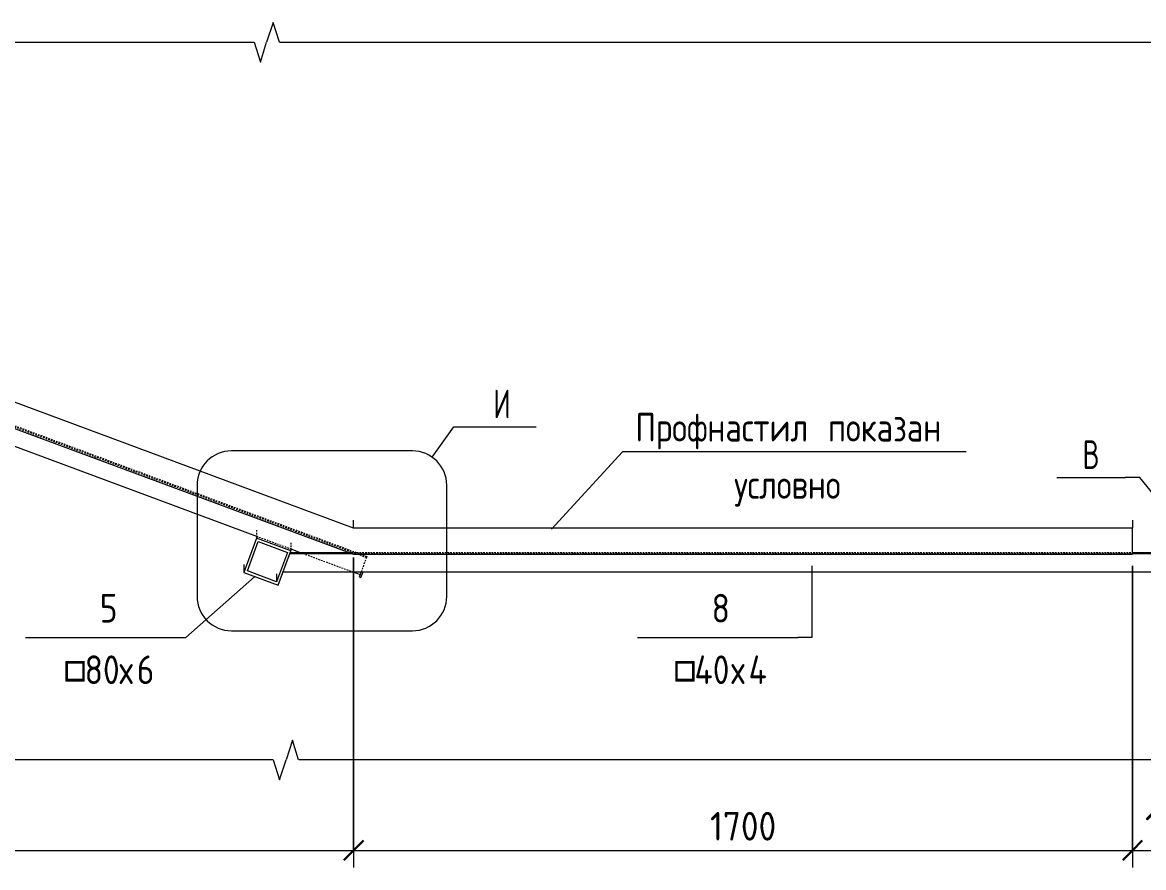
# Model space of a CAD drawing. Header units: millimetres. Extents: x 18265 to 85480, y -42500 to 14888.
# Drawn here: x 59963 to 62411, y -216 to 1629 of the extents above; entities that cross this region are included whole.
import ezdxf

# ---------------------------------------------------------------- set-up
doc = ezdxf.new("R2010")
doc.units = ezdxf.units.MM
doc.linetypes.add('01 Штриховая _4 мм_', pattern=[6, 3.5, -2.5])
for name, color, linetype, lineweight in [('AA_Dim', 7, 'Continuous', 9), ('AA_Dim-25', 7, 'Continuous', 9), ('AA_Oformlenie', 7, 'Continuous', 9), ('AA_Vinoska', 7, 'Continuous', 9), ('AF_Balki', 7, 'Continuous', 20), ('AF_Pokritie', 7, 'Continuous', 9), ('Gen_Fragment', 7, 'Continuous', 9)]:
    doc.layers.add(name, color=color, linetype=linetype, lineweight=lineweight)
doc.styles.add('GOST Common', font='GOST_Common.ttf', dxfattribs={"width": 0.85, "height": 62.5})
doc.styles.add('ISOCPEUR_6', font='isocpeur.TTF', dxfattribs={"width": 0.85, "height": 62.5})
doc.styles.add('ISOCPEUR_7', font='isocpeur.TTF', dxfattribs={"width": 0.9, "height": 62.5})
doc.styles.add('ISOCPEUR_8', font='isocpeur.TTF', dxfattribs={"width": 0.7, "height": 62.5})
doc.styles.add('ISOCPEUR_9', font='isocpeur.TTF', dxfattribs={"width": 0.85, "height": 62.5})
doc.dimstyles.new('05_Округл_5мм__прозр__1', dxfattribs={"dimscale": 304.8, "dimtxt": 62.672186, "dimasz": 0.139436, "dimexe": 0.123031, "dimexo": 0.082021, "dimgap": 0.008202, "dimtad": 1, "dimdec": 0, "dimrnd": 5, "dimdsep": 46, "dimtxsty": 'ISOCPEUR_7', "dimblk1": 'OBLIQUE', "dimblk2": 'OBLIQUE', "dimsah": 1, "dimcen": 0.09, "dimdle": 0.123031, "dimazin": 0, "dimtfac": 1, "dimtdec": 4, "dimtix": 1, "dimtmove": 0, "dimatfit": 3, "dimfxl": 1, "dimtvp": 1, "dimtolj": 1, "dimtzin": 0, "dimlwd": 18, "dimlwe": 18, "dimarcsym": 2})

# ---------------------------------------------------------------- blocks, each defined once
blk = doc.blocks.new('354_Прокат Лист _НесКаркас_РабПлоск_ - 354_Прокат Лист _НесКаркас_РабПлоск_-V110-КР_РЗ_Км_4')
at = {"layer": 'AF_Balki'}
for p, q in [((4406.2, 429.4), (4402.1, 418.5)), ((4402.1, 418.5), (4405.9, 417.1)), ((4405.9, 417.1), (4410.4, 429.4))]:
    blk.add_line(p, q, dxfattribs=at)
blk = doc.blocks.new('253_Профиль гнутый сварной квадратный _НесКаркас_Балка_ - Балка_40х4-3812229-КР_РЗ_Км_4')
at = {"layer": 'AF_Balki'}
for p, q in [((2094.3, 1280.9), (2107.1, 1315.3)), ((2094.3, 1280.9), (2197.8, 1242.5)), ((2273.3, 1214.4), (3187.4, 875.1)), ((3263.3, 846.9), (4177.6, 507.5)), ((4253, 479.5), (4273.3, 472)), ((4388, 429.4), (4404, 423.4)), ((4406.2, 429.4), (4404, 423.4))]:
    blk.add_line(p, q, dxfattribs=at)
at = {"layer": 'AF_Balki', "linetype": '01 Штриховая _4 мм_'}
for p, q in [((2107.1, 1315.3), (2108.2, 1318.3)), ((2108.2, 1318.3), (2109.1, 1320.7)), ((2108.2, 1318.3), (4417.9, 460.9)), ((2109.1, 1320.7), (4418.8, 463.2)), ((2197.8, 1242.5), (2273.3, 1214.5)), ((3187.5, 875.1), (3263.3, 846.9)), ((4177.6, 507.5), (4253, 479.5)), ((4273.4, 471.9), (4388, 429.4)), ((4417.9, 460.9), (4406.2, 429.4)), ((4418.8, 463.2), (4417.9, 460.9))]:
    blk.add_line(p, q, dxfattribs=at)
blk = doc.blocks.new('011_ЛинияОбрыва _ЭлУзла_Линия_ - Тип 1-3824194-КР_РЗ_Км_4')
at = {"layer": 'AA_Oformlenie'}
for p, q in [((4214.2, 18.9), (1839, 18.9)), ((6648.7, 18.9), (4269.9, 18.9))]:
    blk.add_line(p, q, dxfattribs=at)
blk = doc.blocks.new('011_ЛинияОбрыва _ЭлУзла_Линия_ - Тип 1-3809724-КР_РЗ_Км_4')
at = {"layer": 'AA_Oformlenie'}
for p, q in [((1850, 1585.7), (4172.5, 1585.7)), ((4228.2, 1585.7), (6550, 1585.7))]:
    blk.add_line(p, q, dxfattribs=at)
blk = doc.blocks.new('DIMBLOCK56-КР_РЗ_Км_4')
at = {"layer": 'AA_Dim-25', "lineweight": 18}
for p, q in [((58356.1, 1307.8), (58356.1, -216.2)), ((58356.1, -178.7), (58356.1, 1307.8)), ((60686.1, 460.9), (60686.1, -216.2)), ((60686.1, -178.7), (60686.1, 460.9)), ((58318.6, -178.7), (60686.1, -178.7))]:
    blk.add_line(p, q, dxfattribs=at)
at = {"layer": 'AA_Dim-25', "lineweight": 30}
for p, q in [((58356.1, -178.7), (58377.4, -157.4)), ((60686.1, -178.7), (60707.4, -157.4)), ((58356.1, -178.7), (58334.9, -199.9)), ((60686.1, -178.7), (60664.9, -199.9))]:
    blk.add_line(p, q, dxfattribs=at)
at = {"layer": 'AA_Dim-25', "color": 0, "lineweight": 18, "insert": (59443.1, -94.7), "char_height": 62.5, "width": 187.307, "attachment_point": 1, "line_spacing_factor": 1.135194, "style": 'ISOCPEUR_7'}
blk.add_mtext('2330', dxfattribs=at)
blk = doc.blocks.new('_Oblique')
at = {"color": 0, "linetype": 'ByBlock', "lineweight": -2}
blk.add_line((-0.5, -0.5), (0.5, 0.5), dxfattribs=at)
blk = doc.blocks.new('DIMBLOCK57-КР_РЗ_Км_4')
at = {"layer": 'AA_Dim-25', "lineweight": 18}
for p, q in [((60686.1, 460.9), (60686.1, -216.2)), ((60686.1, -178.7), (60686.1, 460.9)), ((62386.2, 442.8), (62386.2, -216.2)), ((62386.2, -178.7), (62386.2, 442.8)), ((60686.1, -178.7), (62386.2, -178.7))]:
    blk.add_line(p, q, dxfattribs=at)
at = {"layer": 'AA_Dim-25', "lineweight": 30}
for p, q in [((60686.1, -178.7), (60707.4, -157.4)), ((62386.2, -178.7), (62407.5, -157.4)), ((60686.1, -178.7), (60664.9, -199.9)), ((62386.2, -178.7), (62365, -199.9))]:
    blk.add_line(p, q, dxfattribs=at)
at = {"layer": 'AA_Dim-25', "color": 0, "lineweight": 18, "insert": (61464, -94.7), "char_height": 62.5, "width": 173.117, "attachment_point": 1, "line_spacing_factor": 1.135194, "style": 'ISOCPEUR_7'}
blk.add_mtext('1700', dxfattribs=at)
blk = doc.blocks.new('DIMBLOCK58-КР_РЗ_Км_4')
at = {"layer": 'AA_Dim-25', "lineweight": 18}
for p, q in [((62386.2, 442.8), (62386.2, -216.2)), ((62386.2, -178.7), (62386.2, 442.8)), ((62386.2, -178.7), (62583.7, -178.7)), ((62546.2, -173.6), (62546.2, -216.2)), ((62546.2, -178.7), (62546.2, -173.6))]:
    blk.add_line(p, q, dxfattribs=at)
at = {"layer": 'AA_Dim-25', "lineweight": 30}
for p, q in [((62386.2, -178.7), (62407.5, -157.4)), ((62546.2, -178.7), (62567.5, -157.4)), ((62386.2, -178.7), (62365, -199.9)), ((62546.2, -178.7), (62525, -199.9))]:
    blk.add_line(p, q, dxfattribs=at)
at = {"layer": 'AA_Dim-25', "color": 0, "lineweight": 18, "insert": (62413.6, -94.7), "char_height": 62.5, "width": 126.29, "attachment_point": 1, "line_spacing_factor": 1.135194, "style": 'ISOCPEUR_7'}
blk.add_mtext('160', dxfattribs=at)
blk = doc.blocks.new('Вид узла - Номер узла 6мм-393529-КР_РЗ_Км_4')
at = {"layer": 'Gen_Fragment'}
blk.add_line((5925, 635.4), (6075, 635.4), dxfattribs=at)
blk = doc.blocks.new('043_М_Балки_Полка - Позиция_Наименование_дп14-3916595-КР_РЗ_Км_4')
at = {"layer": 'AA_Vinoska'}
blk.add_line((2263.3, 962.5), (2613.3, 962.5), dxfattribs=at)
blk = doc.blocks.new('010_Текст с выноской - Текст 2 строки-3938426-КР_РЗ_Км_4')
at = {"layer": 'AA_Vinoska'}
blk.add_line((4976.9, 691.9), (5726.9, 691.9), dxfattribs=at)

msp = doc.modelspace()

# ---------------------------------------------------------------- linework, layer by layer
at = {"layer": 'AA_Vinoska'}
for p, q in [((60510.3085, 1629.0372), (60496.2313, 1585.7121)), ((60524.3857, 1585.7121), (60510.3085, 1629.0372)), ((60468.7313, 1585.7121), (60482.4813, 1542.4109)), ((60482.4813, 1542.4109), (60496.2313, 1585.7121)), ((61117.7842, 522.448), (61273.1785, 691.8747)), ((61686.3821, 442.9645), (61686.3821, 286.4564)), ((60469.6841, 418.488), (60320.0483, 286.4564)), ((61686.3821, 286.4564), (61655.5922, 286.4564)), ((60552.3432, 62.2506), (60538.5932, 18.9493)), ((60566.0932, 18.9493), (60552.3432, 62.2506)), ((60510.4388, 18.9493), (60524.516, -24.3758)), ((60524.516, -24.3758), (60538.5932, 18.9493))]:
    msp.add_line(p, q, dxfattribs=at)
at = {"layer": 'AF_Balki', "linetype": '01 Штриховая _4 мм_'}
for p, q in [((60474.2384, 520.854), (60474.2384, 508.5992)), ((60549.2356, 492.9449), (60549.2356, 480.6903)), ((60546.8781, 469.2718), (60531.558, 429.3616)), ((60547.9064, 471.9506), (60546.8781, 469.2718)), ((60675.093, 471.9506), (62386.1817, 471.9506)), ((60682.3092, 469.2718), (62386.1817, 469.2718)), ((60531.611, 429.3616), (60532.1029, 429.3616))]:
    msp.add_line(p, q, dxfattribs=at)
at = {"layer": 'AF_Balki'}
for p, q in [((60474.2384, 503.3828), (60446.3919, 428.2169)), ((60454.1052, 431.7612), (60477.7747, 495.6522)), ((60474.2384, 508.5959), (60474.2384, 503.3828)), ((60549.2356, 475.4737), (60474.2384, 503.3828)), ((60477.7747, 495.6522), (60541.5223, 471.9294)), ((60541.5223, 471.9294), (60517.8528, 408.0384)), ((60521.3891, 400.3078), (60549.2356, 475.4737)), ((60546.938, 469.2718), (60682.2596, 469.2718)), ((60547.9304, 471.9506), (60675.0434, 471.9506)), ((60549.2356, 480.687), (60549.2356, 475.4737)), ((62386.2313, 471.9506), (62536.2313, 471.9506)), ((62386.2313, 469.2718), (62536.2313, 469.2718)), ((60446.3919, 445.6881), (60446.3919, 428.2169)), ((60446.3919, 428.2169), (60521.3891, 400.3078)), ((60517.8528, 408.0384), (60454.1052, 431.7612)), ((60517.8528, 425.5096), (60517.8528, 408.0384)), ((60532.1526, 429.3616), (62536.2313, 429.3616))]:
    msp.add_line(p, q, dxfattribs=at)
at = {"layer": 'AF_Pokritie', "lineweight": 20}
for p, q in [((60686.156, 524.8253), (58356.1053, 1389.7997)), ((58356.1053, 1332.7997), (60686.156, 467.8253)), ((60686.156, 524.8253), (60686.1744, 542.2966)), ((62386.2313, 542.2865), (62386.2313, 524.8152)), ((62386.2313, 524.8152), (60686.156, 524.8253)), ((62386.2313, 467.8152), (62386.2313, 524.8152)), ((60686.156, 467.8253), (62386.2313, 467.8152))]:
    msp.add_line(p, q, dxfattribs=at)
at = {"layer": 'Gen_Fragment'}
for p, q in [((60857.8197, 679.7258), (60904.9643, 746.2025)), ((60904.9643, 746.2025), (60933.6673, 746.2025)), ((60814.4335, 693.5487), (60419.4207, 693.5487)), ((60344.4207, 618.5487), (60344.4207, 375.8778)), ((60889.4335, 375.8778), (60889.4335, 618.5487)), ((62402.4744, 635.3756), (62370.0913, 635.3756)), ((62441.1313, 588.1162), (62402.4744, 635.3756)), ((60419.4207, 300.8778), (60814.4335, 300.8778))]:
    msp.add_line(p, q, dxfattribs=at)
for centre, start, end in [((60419.4207, 618.5487), 90, 180), ((60814.4335, 618.5487), 0, 90), ((60419.4207, 375.8778), 180, 270), ((60814.4335, 375.8778), 270, 0)]:
    msp.add_arc(centre, 75, start, end, dxfattribs=at)

# ---------------------------------------------------------------- block references
at = {"layer": 'AA_Oformlenie'}
for name in ['011_ЛинияОбрыва _ЭлУзла_Линия_ - Тип 1-3809724-КР_РЗ_Км_4', '011_ЛинияОбрыва _ЭлУзла_Линия_ - Тип 1-3824194-КР_РЗ_Км_4']:
    msp.add_blockref(name, (56296.2313, 0), dxfattribs=at)
at = {"layer": 'AA_Vinoska'}
for name, p in [('010_Текст с выноской - Текст 2 строки-3938426-КР_РЗ_Км_4', (56296.2313, 0)), ('043_М_Балки_Полка - Позиция_Наименование_дп14-3916595-КР_РЗ_Км_4', (57706.7808, -676.0592)), ('043_М_Балки_Полка - Позиция_Наименование_дп14-3916595-КР_РЗ_Км_4', (59042.3247, -676.0592))]:
    msp.add_blockref(name, p, dxfattribs=at)
at = {"layer": 'AF_Balki', "linetype": '01 Штриховая _4 мм_'}
msp.add_blockref('253_Профиль гнутый сварной квадратный _НесКаркас_Балка_ - Балка_40х4-3812229-КР_РЗ_Км_4', (56296.2313, 0), dxfattribs=at)
at = {"layer": 'AF_Balki'}
msp.add_blockref('354_Прокат Лист _НесКаркас_РабПлоск_ - 354_Прокат Лист _НесКаркас_РабПлоск_-V110-КР_РЗ_Км_4', (56296.2313, 0), dxfattribs=at)
at = {"layer": 'Gen_Fragment'}
for p in [(55009.8074, 110.8269), (56296.2313, 0)]:
    msp.add_blockref('Вид узла - Номер узла 6мм-393529-КР_РЗ_Км_4', p, dxfattribs=at)

# ---------------------------------------------------------------- texts
at = {"layer": 'AA_Vinoska', "char_height": 62.5, "attachment_point": 1}
for s, insert, width, style in [('Профнастил', (61301.2793, 776.4324), 487.225578, 'GOST Common'), ('\\fGOST Common|b0|i0|c204|p34|;\\W.85; ', (61703.2806, 776.4324), 22.146617, 'GOST Common'), ('показан', (61721.5534, 776.4324), 328.792086, 'GOST Common'), ('условно', (61516.9668, 651.4324), 315.163398, 'GOST Common'), ('\\fISOCPEUR|b0|i0|c204|p34|;\\W.85;5', (60131.9259, 381.2943), 45.99682, 'ISOCPEUR_6'), ('\\fISOCPEUR|b0|i0|c204|p34|;\\W.85;8', (61467.4698, 381.2943), 45.99682, 'ISOCPEUR_6'), ('80', (60098.86, 247.0202), 91.993641, 'ISOCPEUR_6'), ('\\fISOCPEUR|b0|i0|c204|p34|;\\W.85;6', (60212.7135, 247.0202), 45.99682, 'ISOCPEUR_6'), ('40', (61430.1539, 247.0202), 97.104398, 'ISOCPEUR_6'), ('\\fISOCPEUR|b0|i0|c204|p34|;\\W.85;4', (61548.2242, 247.0202), 51.107578, 'ISOCPEUR_6'), ('\\fISOCPEUR|b0|i0|c130|p34|;\\W.85;□', (60051.0696, 247.0202), 57.921922, 'ISOCPEUR_9'), ('\\fISOCPEUR|b0|i0|c204|p34|;\\W.85;х', (60174.7623, 247.0202), 45.99682, 'ISOCPEUR_6'), ('\\fISOCPEUR|b0|i0|c130|p34|;\\W.85;□', (61382.3636, 247.0202), 57.921922, 'ISOCPEUR_9'), ('\\fISOCPEUR|b0|i0|c204|p34|;\\W.85;х', (61510.2731, 247.0202), 45.99682, 'ISOCPEUR_6')]:
    msp.add_mtext(s, dxfattribs=dict(at, insert=insert, width=width, style=style))
at = {"layer": 'Gen_Fragment', "char_height": 62.5, "width": 42.088594, "attachment_point": 1, "style": 'ISOCPEUR_8'}
for s, insert in [('\\fISOCPEUR|b0|i0|c204|p34|;\\W.7;И', (60990.9238, 827.476)), ('\\fISOCPEUR|b0|i0|c204|p34|;\\W.7;В', (62277.3477, 716.6491))]:
    msp.add_mtext(s, dxfattribs=dict(at, insert=insert))

# ---------------------------------------------------------------- dimensions: what is measured, and where the dimension line sits
at = {"layer": 'AA_Dim', "lineweight": 18}
for base, p1, p2, override, picture, middle in [((60686.1151, -178.6688), (58356.1114, 1332.7997), (60686.1151, 485.9101), {"dimpost": '<>', "dimfxl": 2479.140861}, 'DIMBLOCK56-КР_РЗ_Км_4', (59521.1133, -144.9188)), ((62386.2313, -178.6688), (60686.1151, 485.9101), (62386.2313, 467.8152), {"dimpost": '<>', "dimfxl": 1700.212503}, 'DIMBLOCK57-КР_РЗ_Км_4', (61536.1732, -144.9188)), ((62546.2313, -178.6688), (62386.2313, 467.8152), (62546.2313, -148.6168), {"dimpost": '<>', "dimfxl": 636.85823}, 'DIMBLOCK58-КР_РЗ_Км_4', (62466.2313, -144.9188))]:
    dim = msp.add_linear_dim(base=base, p1=p1, p2=p2, dimstyle='05_Округл_5мм__прозр__1', override=override, dxfattribs=at)
    dim.commit()
    dim.dimension.update_dxf_attribs({"geometry": picture, "text_midpoint": middle})

doc.saveas('drawing.dxf')
